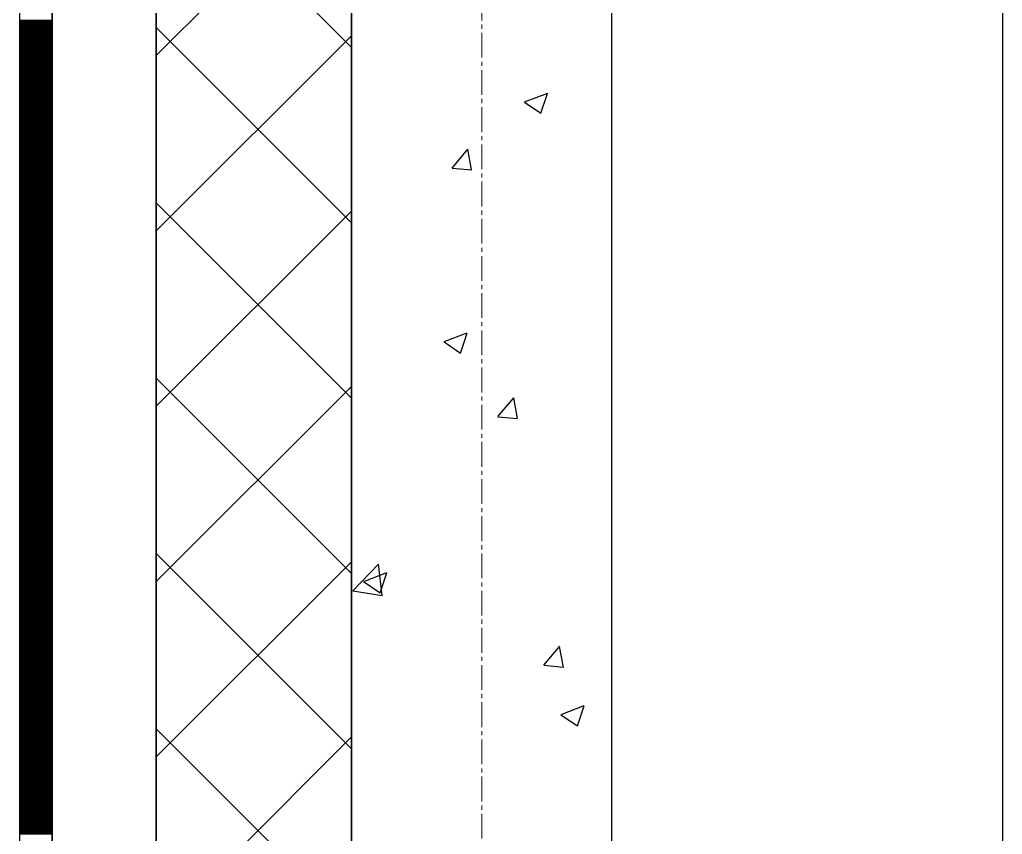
# Model space of a CAD drawing. Header units: millimetres. Extents: x -231292 to 573618, y -153144 to 564035.
# Drawn here: x 8548 to 9303, y 237993 to 238619 of the extents above; entities that cross this region are included whole.
import ezdxf

# ---------------------------------------------------------------- set-up
doc = ezdxf.new("R2010")
doc.units = ezdxf.units.MM
doc.linetypes.add('CENTER2', pattern=[28.575, 19.05, -3.175, 3.175, -3.175])
doc.layers.get('0').update_dxf_attribs({"color": 250})
for name, color, linetype, lineweight in [('АР_Стены ПЕНОблок', 250, 'Continuous', 20), ('АР_Тонкая', 250, 'Continuous', 5), ('АР_Утеплитель', 250, 'Continuous', 0), ('АР_Штриховка', 250, 'Continuous', 0), ('РД_Оси_100', 250, 'Continuous', 0)]:
    doc.layers.add(name, color=color, linetype=linetype, lineweight=lineweight)
doc.layers.add('КР_Балки-0.5', color=60, linetype='Continuous', lineweight=50, plot=False)

# ---------------------------------------------------------------- blocks, each defined once
blk = doc.blocks.new('оси_рен')
at = {"layer": 'РД_Оси_100', "color": 251, "linetype": 'CENTER2', "true_color": 0x636466}
blk.add_line((1195652.916, 135558.25), (1195652.916, 223268.25), dxfattribs=at)

msp = doc.modelspace()

# ---------------------------------------------------------------- linework, layer by layer
at = {"layer": 'АР_Стены ПЕНОблок', "color": 18, "linetype": 'Continuous', "lineweight": 25, "true_color": 0x000000}
for p, q in [((8803.243, 263866.253), (8803.243, 187666.253)), ((9003.243, 187666.253), (9003.243, 263866.253))]:
    msp.add_line(p, q, dxfattribs=at)
at = {"layer": 'АР_Тонкая', "color": 18, "linetype": 'Continuous', "lineweight": 25, "true_color": 0x000000}
for p, q in [((8548.243, 263866.253), (8548.243, 187666.253)), ((8573.243, 263866.253), (8573.243, 187666.253)), ((8573.243, 187666.253), (8573.243, 263866.253)), ((8653.243, 187666.253), (8653.243, 263866.253))]:
    msp.add_line(p, q, dxfattribs=at)
at = {"layer": 'АР_Утеплитель', "color": 18, "linetype": 'Continuous', "lineweight": 25, "true_color": 0x000000}
for p, q in [((8653.243, 263866.253), (8653.243, 187666.253)), ((8803.243, 187666.253), (8803.243, 263866.253))]:
    msp.add_line(p, q, dxfattribs=at)
at = {"layer": 'АР_Штриховка', "color": 18, "linetype": 'Continuous', "lineweight": 25, "true_color": 0x000000}
for p, q in [((8803.243, 238597.117), (8653.243, 238747.117)), ((8653.243, 238590.83), (8803.243, 238740.83)), ((8548.243, 238618.002), (8573.243, 238618.002)), ((8548.243, 238617.002), (8573.243, 238617.002)), ((8548.243, 238616.002), (8573.243, 238616.002)), ((8548.243, 238615.002), (8573.243, 238615.002)), ((8548.243, 238614.002), (8573.243, 238614.002)), ((8548.243, 238613.002), (8573.243, 238613.002)), ((8548.243, 238612.002), (8573.243, 238612.002)), ((8548.243, 238611.002), (8573.243, 238611.002)), ((8803.243, 238462.413), (8653.243, 238612.413)), ((8548.243, 238610.002), (8573.243, 238610.002)), ((8548.243, 238609.002), (8573.243, 238609.002)), ((8548.243, 238608.002), (8573.243, 238608.002)), ((8548.243, 238607.002), (8573.243, 238607.002)), ((8548.243, 238606.002), (8573.243, 238606.002)), ((8548.243, 238605.002), (8573.243, 238605.002)), ((8548.243, 238604.002), (8573.243, 238604.002)), ((8548.243, 238603.002), (8573.243, 238603.002)), ((8653.243, 238456.126), (8803.243, 238606.126)), ((8548.243, 238602.002), (8573.243, 238602.002)), ((8548.243, 238601.002), (8573.243, 238601.002)), ((8548.243, 238600.002), (8573.243, 238600.002)), ((8548.243, 238599.002), (8573.243, 238599.002)), ((8548.243, 238598.002), (8573.243, 238598.002)), ((8548.243, 238597.002), (8573.243, 238597.002)), ((8548.243, 238596.002), (8573.243, 238596.002)), ((8548.243, 238595.002), (8573.243, 238595.002)), ((8548.243, 238594.002), (8573.243, 238594.002)), ((8548.243, 238593.002), (8573.243, 238593.002)), ((8548.243, 238592.002), (8573.243, 238592.002)), ((8548.243, 238591.002), (8573.243, 238591.002)), ((8548.243, 238590.002), (8573.243, 238590.002)), ((8548.243, 238589.002), (8573.243, 238589.002)), ((8548.243, 238588.002), (8573.243, 238588.002)), ((8548.243, 238587.002), (8573.243, 238587.002)), ((8548.243, 238586.002), (8573.243, 238586.002)), ((8548.243, 238585.002), (8573.243, 238585.002)), ((8548.243, 238584.002), (8573.243, 238584.002)), ((8548.243, 238583.002), (8573.243, 238583.002)), ((8548.243, 238582.002), (8573.243, 238582.002)), ((8548.243, 238581.002), (8573.243, 238581.002)), ((8548.243, 238580.002), (8573.243, 238580.002)), ((8548.243, 238579.002), (8573.243, 238579.002)), ((8548.243, 238578.002), (8573.243, 238578.002)), ((8548.243, 238577.002), (8573.243, 238577.002)), ((8548.243, 238576.002), (8573.243, 238576.002)), ((8548.243, 238575.002), (8573.243, 238575.002)), ((8548.243, 238574.002), (8573.243, 238574.002)), ((8548.243, 238573.002), (8573.243, 238573.002)), ((8548.243, 238572.002), (8573.243, 238572.002)), ((8548.243, 238571.002), (8573.243, 238571.002)), ((8548.243, 238570.002), (8573.243, 238570.002)), ((8548.243, 238569.002), (8573.243, 238569.002)), ((8548.243, 238568.002), (8573.243, 238568.002)), ((8548.243, 238567.002), (8573.243, 238567.002)), ((8548.243, 238566.002), (8573.243, 238566.002)), ((8548.243, 238565.002), (8573.243, 238565.002)), ((8548.243, 238564.002), (8573.243, 238564.002)), ((8548.243, 238563.002), (8573.243, 238563.002)), ((8548.243, 238562.002), (8573.243, 238562.002)), ((8548.243, 238561.002), (8573.243, 238561.002)), ((8548.243, 238560.002), (8573.243, 238560.002)), ((8548.243, 238559.002), (8573.243, 238559.002)), ((8548.243, 238558.002), (8573.243, 238558.002)), ((8936.211, 238555.262), (8953.996, 238562.089)), ((8948.76, 238546.527), (8953.91, 238561.876)), ((8548.243, 238557.002), (8573.243, 238557.002)), ((8548.243, 238556.002), (8573.243, 238556.002)), ((8548.243, 238555.002), (8573.243, 238555.002)), ((8548.243, 238554.002), (8573.243, 238554.002)), ((8548.243, 238553.002), (8573.243, 238553.002)), ((8548.243, 238552.002), (8573.243, 238552.002)), ((8548.243, 238551.002), (8573.243, 238551.002)), ((8936.116, 238555.052), (8948.751, 238546.53)), ((8548.243, 238550.002), (8573.243, 238550.002)), ((8548.243, 238549.002), (8573.243, 238549.002)), ((8548.243, 238548.002), (8573.243, 238548.002)), ((8548.243, 238547.002), (8573.243, 238547.002)), ((8548.243, 238546.002), (8573.243, 238546.002)), ((8548.243, 238545.002), (8573.243, 238545.002)), ((8548.243, 238544.002), (8573.243, 238544.002)), ((8548.243, 238543.002), (8573.243, 238543.002)), ((8548.243, 238542.002), (8573.243, 238542.002)), ((8548.243, 238541.002), (8573.243, 238541.002)), ((8548.243, 238540.002), (8573.243, 238540.002)), ((8548.243, 238539.002), (8573.243, 238539.002)), ((8548.243, 238538.002), (8573.243, 238538.002)), ((8548.243, 238537.002), (8573.243, 238537.002)), ((8548.243, 238536.002), (8573.243, 238536.002)), ((8548.243, 238535.002), (8573.243, 238535.002)), ((8548.243, 238534.002), (8573.243, 238534.002)), ((8548.243, 238533.002), (8573.243, 238533.002)), ((8548.243, 238532.002), (8573.243, 238532.002)), ((8548.243, 238531.002), (8573.243, 238531.002)), ((8548.243, 238530.002), (8573.243, 238530.002)), ((8548.243, 238529.002), (8573.243, 238529.002)), ((8548.243, 238528.002), (8573.243, 238528.002)), ((8548.243, 238527.002), (8573.243, 238527.002)), ((8548.243, 238526.002), (8573.243, 238526.002)), ((8548.243, 238525.002), (8573.243, 238525.002)), ((8548.243, 238524.002), (8573.243, 238524.002)), ((8548.243, 238523.002), (8573.243, 238523.002)), ((8548.243, 238522.002), (8573.243, 238522.002)), ((8548.243, 238521.002), (8573.243, 238521.002)), ((8548.243, 238520.002), (8573.243, 238520.002)), ((8548.243, 238519.002), (8573.243, 238519.002)), ((8548.243, 238518.002), (8573.243, 238518.002)), ((8548.243, 238517.002), (8573.243, 238517.002)), ((8548.243, 238516.002), (8573.243, 238516.002)), ((8548.243, 238515.002), (8573.243, 238515.002)), ((8548.243, 238514.002), (8573.243, 238514.002)), ((8548.243, 238513.002), (8573.243, 238513.002)), ((8880.44, 238504.504), (8892.685, 238519.097)), ((8895.49, 238503.141), (8892.553, 238519.062)), ((8548.243, 238512.002), (8573.243, 238512.002)), ((8548.243, 238511.002), (8573.243, 238511.002)), ((8548.243, 238510.002), (8573.243, 238510.002)), ((8548.243, 238509.002), (8573.243, 238509.002)), ((8548.243, 238508.002), (8573.243, 238508.002)), ((8548.243, 238507.002), (8573.243, 238507.002)), ((8548.243, 238506.002), (8573.243, 238506.002)), ((8548.243, 238505.002), (8573.243, 238505.002)), ((8548.243, 238504.002), (8573.243, 238504.002)), ((8548.243, 238503.002), (8573.243, 238503.002)), ((8548.243, 238502.002), (8573.243, 238502.002)), ((8548.243, 238501.002), (8573.243, 238501.002)), ((8548.243, 238500.002), (8573.243, 238500.002)), ((8548.243, 238499.002), (8573.243, 238499.002)), ((8548.243, 238498.002), (8573.243, 238498.002)), ((8880.439, 238504.494), (8895.621, 238503.165)), ((8548.243, 238497.002), (8573.243, 238497.002)), ((8548.243, 238496.002), (8573.243, 238496.002)), ((8548.243, 238495.002), (8573.243, 238495.002)), ((8548.243, 238494.002), (8573.243, 238494.002)), ((8548.243, 238493.002), (8573.243, 238493.002)), ((8548.243, 238492.002), (8573.243, 238492.002)), ((8548.243, 238491.002), (8573.243, 238491.002)), ((8548.243, 238490.002), (8573.243, 238490.002)), ((8548.243, 238489.002), (8573.243, 238489.002)), ((8548.243, 238488.002), (8573.243, 238488.002)), ((8548.243, 238487.002), (8573.243, 238487.002)), ((8548.243, 238486.002), (8573.243, 238486.002)), ((8548.243, 238485.002), (8573.243, 238485.002)), ((8548.243, 238484.002), (8573.243, 238484.002)), ((8548.243, 238483.002), (8573.243, 238483.002)), ((8548.243, 238482.002), (8573.243, 238482.002)), ((8548.243, 238481.002), (8573.243, 238481.002)), ((8548.243, 238480.002), (8573.243, 238480.002)), ((8548.243, 238479.002), (8573.243, 238479.002)), ((8548.243, 238478.002), (8573.243, 238478.002)), ((8548.243, 238477.002), (8573.243, 238477.002)), ((8548.243, 238476.002), (8573.243, 238476.002)), ((8548.243, 238475.002), (8573.243, 238475.002)), ((8803.243, 238327.709), (8653.243, 238477.709)), ((8548.243, 238474.002), (8573.243, 238474.002)), ((8548.243, 238473.002), (8573.243, 238473.002)), ((8548.243, 238472.002), (8573.243, 238472.002)), ((8548.243, 238471.002), (8573.243, 238471.002)), ((8548.243, 238470.002), (8573.243, 238470.002)), ((8548.243, 238469.002), (8573.243, 238469.002)), ((8548.243, 238468.002), (8573.243, 238468.002)), ((8548.243, 238467.002), (8573.243, 238467.002)), ((8653.243, 238321.422), (8803.243, 238471.422)), ((8548.243, 238466.002), (8573.243, 238466.002)), ((8548.243, 238465.002), (8573.243, 238465.002)), ((8548.243, 238464.002), (8573.243, 238464.002)), ((8548.243, 238463.002), (8573.243, 238463.002)), ((8548.243, 238462.002), (8573.243, 238462.002)), ((8548.243, 238461.002), (8573.243, 238461.002)), ((8548.243, 238460.002), (8573.243, 238460.002)), ((8548.243, 238459.002), (8573.243, 238459.002)), ((8548.243, 238458.002), (8573.243, 238458.002)), ((8548.243, 238457.002), (8573.243, 238457.002)), ((8548.243, 238456.002), (8573.243, 238456.002)), ((8548.243, 238455.002), (8573.243, 238455.002)), ((8548.243, 238454.002), (8573.243, 238454.002)), ((8548.243, 238453.002), (8573.243, 238453.002)), ((8548.243, 238452.002), (8573.243, 238452.002)), ((8548.243, 238451.002), (8573.243, 238451.002)), ((8548.243, 238450.002), (8573.243, 238450.002)), ((8548.243, 238449.002), (8573.243, 238449.002)), ((8548.243, 238448.002), (8573.243, 238448.002)), ((8548.243, 238447.002), (8573.243, 238447.002)), ((8548.243, 238446.002), (8573.243, 238446.002)), ((8548.243, 238445.002), (8573.243, 238445.002)), ((8548.243, 238444.002), (8573.243, 238444.002)), ((8548.243, 238443.002), (8573.243, 238443.002)), ((8548.243, 238442.002), (8573.243, 238442.002)), ((8548.243, 238441.002), (8573.243, 238441.002)), ((8548.243, 238440.002), (8573.243, 238440.002)), ((8548.243, 238439.002), (8573.243, 238439.002)), ((8548.243, 238438.002), (8573.243, 238438.002)), ((8548.243, 238437.002), (8573.243, 238437.002)), ((8548.243, 238436.002), (8573.243, 238436.002)), ((8548.243, 238435.002), (8573.243, 238435.002)), ((8548.243, 238434.002), (8573.243, 238434.002)), ((8548.243, 238433.002), (8573.243, 238433.002)), ((8548.243, 238432.002), (8573.243, 238432.002)), ((8548.243, 238431.002), (8573.243, 238431.002)), ((8548.243, 238430.002), (8573.243, 238430.002)), ((8548.243, 238429.002), (8573.243, 238429.002)), ((8548.243, 238428.002), (8573.243, 238428.002)), ((8548.243, 238427.002), (8573.243, 238427.002)), ((8548.243, 238426.002), (8573.243, 238426.002)), ((8548.243, 238425.002), (8573.243, 238425.002)), ((8548.243, 238424.002), (8573.243, 238424.002)), ((8548.243, 238423.002), (8573.243, 238423.002)), ((8548.243, 238422.002), (8573.243, 238422.002)), ((8548.243, 238421.002), (8573.243, 238421.002)), ((8548.243, 238420.002), (8573.243, 238420.002)), ((8548.243, 238419.002), (8573.243, 238419.002)), ((8548.243, 238418.002), (8573.243, 238418.002)), ((8548.243, 238417.002), (8573.243, 238417.002)), ((8548.243, 238416.002), (8573.243, 238416.002)), ((8548.243, 238415.002), (8573.243, 238415.002)), ((8548.243, 238414.002), (8573.243, 238414.002)), ((8548.243, 238413.002), (8573.243, 238413.002)), ((8548.243, 238412.002), (8573.243, 238412.002)), ((8548.243, 238411.002), (8573.243, 238411.002)), ((8548.243, 238410.002), (8573.243, 238410.002)), ((8548.243, 238409.002), (8573.243, 238409.002)), ((8548.243, 238408.002), (8573.243, 238408.002)), ((8548.243, 238407.002), (8573.243, 238407.002)), ((8548.243, 238406.002), (8573.243, 238406.002)), ((8548.243, 238405.002), (8573.243, 238405.002)), ((8548.243, 238404.002), (8573.243, 238404.002)), ((8548.243, 238403.002), (8573.243, 238403.002)), ((8548.243, 238402.002), (8573.243, 238402.002)), ((8548.243, 238401.002), (8573.243, 238401.002)), ((8548.243, 238400.002), (8573.243, 238400.002)), ((8548.243, 238399.002), (8573.243, 238399.002)), ((8548.243, 238398.002), (8573.243, 238398.002)), ((8548.243, 238397.002), (8573.243, 238397.002)), ((8548.243, 238396.002), (8573.243, 238396.002)), ((8548.243, 238395.002), (8573.243, 238395.002)), ((8548.243, 238394.002), (8573.243, 238394.002)), ((8548.243, 238393.002), (8573.243, 238393.002)), ((8548.243, 238392.002), (8573.243, 238392.002)), ((8548.243, 238391.002), (8573.243, 238391.002)), ((8548.243, 238390.002), (8573.243, 238390.002)), ((8548.243, 238389.002), (8573.243, 238389.002)), ((8548.243, 238388.002), (8573.243, 238388.002)), ((8548.243, 238387.002), (8573.243, 238387.002)), ((8548.243, 238386.002), (8573.243, 238386.002)), ((8548.243, 238385.002), (8573.243, 238385.002)), ((8548.243, 238384.002), (8573.243, 238384.002)), ((8548.243, 238383.002), (8573.243, 238383.002)), ((8548.243, 238382.002), (8573.243, 238382.002)), ((8548.243, 238381.002), (8573.243, 238381.002)), ((8548.243, 238380.002), (8573.243, 238380.002)), ((8548.243, 238379.002), (8573.243, 238379.002)), ((8548.243, 238378.002), (8573.243, 238378.002)), ((8548.243, 238377.002), (8573.243, 238377.002)), ((8874.409, 238371.074), (8892.194, 238377.901)), ((8886.958, 238362.339), (8892.108, 238377.688)), ((8548.243, 238376.002), (8573.243, 238376.002)), ((8548.243, 238375.002), (8573.243, 238375.002)), ((8548.243, 238374.002), (8573.243, 238374.002)), ((8548.243, 238373.002), (8573.243, 238373.002)), ((8548.243, 238372.002), (8573.243, 238372.002)), ((8548.243, 238371.002), (8573.243, 238371.002)), ((8548.243, 238370.002), (8573.243, 238370.002)), ((8548.243, 238369.002), (8573.243, 238369.002)), ((8874.314, 238370.864), (8886.948, 238362.342)), ((8548.243, 238368.002), (8573.243, 238368.002)), ((8548.243, 238367.002), (8573.243, 238367.002)), ((8548.243, 238366.002), (8573.243, 238366.002)), ((8548.243, 238365.002), (8573.243, 238365.002)), ((8548.243, 238364.002), (8573.243, 238364.002)), ((8548.243, 238363.002), (8573.243, 238363.002)), ((8548.243, 238362.002), (8573.243, 238362.002)), ((8548.243, 238361.002), (8573.243, 238361.002)), ((8548.243, 238360.002), (8573.243, 238360.002)), ((8548.243, 238359.002), (8573.243, 238359.002)), ((8548.243, 238358.002), (8573.243, 238358.002)), ((8548.243, 238357.002), (8573.243, 238357.002)), ((8548.243, 238356.002), (8573.243, 238356.002)), ((8548.243, 238355.002), (8573.243, 238355.002)), ((8548.243, 238354.002), (8573.243, 238354.002)), ((8548.243, 238353.002), (8573.243, 238353.002)), ((8548.243, 238352.002), (8573.243, 238352.002)), ((8548.243, 238351.002), (8573.243, 238351.002)), ((8548.243, 238350.002), (8573.243, 238350.002)), ((8548.243, 238349.002), (8573.243, 238349.002)), ((8548.243, 238348.002), (8573.243, 238348.002)), ((8548.243, 238347.002), (8573.243, 238347.002)), ((8548.243, 238346.002), (8573.243, 238346.002)), ((8548.243, 238345.002), (8573.243, 238345.002)), ((8548.243, 238344.002), (8573.243, 238344.002)), ((8548.243, 238343.002), (8573.243, 238343.002)), ((8548.243, 238342.002), (8573.243, 238342.002)), ((8548.243, 238341.002), (8573.243, 238341.002)), ((8548.243, 238340.002), (8573.243, 238340.002)), ((8548.243, 238339.002), (8573.243, 238339.002)), ((8803.243, 238193.005), (8653.243, 238343.005)), ((8548.243, 238338.002), (8573.243, 238338.002)), ((8548.243, 238337.002), (8573.243, 238337.002)), ((8548.243, 238336.002), (8573.243, 238336.002)), ((8548.243, 238335.002), (8573.243, 238335.002)), ((8548.243, 238334.002), (8573.243, 238334.002)), ((8548.243, 238333.002), (8573.243, 238333.002)), ((8548.243, 238332.002), (8573.243, 238332.002)), ((8653.243, 238186.718), (8803.243, 238336.718)), ((8548.243, 238331.002), (8573.243, 238331.002)), ((8548.243, 238330.002), (8573.243, 238330.002)), ((8548.243, 238329.002), (8573.243, 238329.002)), ((8548.243, 238328.002), (8573.243, 238328.002)), ((8548.243, 238327.002), (8573.243, 238327.002)), ((8548.243, 238326.002), (8573.243, 238326.002)), ((8548.243, 238325.002), (8573.243, 238325.002)), ((8548.243, 238324.002), (8573.243, 238324.002)), ((8915.683, 238313.447), (8927.929, 238328.04)), ((8930.732, 238312.084), (8927.796, 238328.005)), ((8548.243, 238323.002), (8573.243, 238323.002)), ((8548.243, 238322.002), (8573.243, 238322.002)), ((8548.243, 238321.002), (8573.243, 238321.002)), ((8548.243, 238320.002), (8573.243, 238320.002)), ((8548.243, 238319.002), (8573.243, 238319.002)), ((8548.243, 238318.002), (8573.243, 238318.002)), ((8548.243, 238317.002), (8573.243, 238317.002)), ((8548.243, 238316.002), (8573.243, 238316.002)), ((8548.243, 238315.002), (8573.243, 238315.002)), ((8548.243, 238314.002), (8573.243, 238314.002)), ((8548.243, 238313.002), (8573.243, 238313.002)), ((8548.243, 238312.002), (8573.243, 238312.002)), ((8548.243, 238311.002), (8573.243, 238311.002)), ((8548.243, 238310.002), (8573.243, 238310.002)), ((8548.243, 238309.002), (8573.243, 238309.002)), ((8915.683, 238313.437), (8930.865, 238312.108)), ((8548.243, 238308.002), (8573.243, 238308.002)), ((8548.243, 238307.002), (8573.243, 238307.002)), ((8548.243, 238306.002), (8573.243, 238306.002)), ((8548.243, 238305.002), (8573.243, 238305.002)), ((8548.243, 238304.002), (8573.243, 238304.002)), ((8548.243, 238303.002), (8573.243, 238303.002)), ((8548.243, 238302.002), (8573.243, 238302.002)), ((8548.243, 238301.002), (8573.243, 238301.002)), ((8548.243, 238300.002), (8573.243, 238300.002)), ((8548.243, 238299.002), (8573.243, 238299.002)), ((8548.243, 238298.002), (8573.243, 238298.002)), ((8548.243, 238297.002), (8573.243, 238297.002)), ((8548.243, 238296.002), (8573.243, 238296.002)), ((8548.243, 238295.002), (8573.243, 238295.002)), ((8548.243, 238294.002), (8573.243, 238294.002)), ((8548.243, 238293.002), (8573.243, 238293.002)), ((8548.243, 238292.002), (8573.243, 238292.002)), ((8548.243, 238291.002), (8573.243, 238291.002)), ((8548.243, 238290.002), (8573.243, 238290.002)), ((8548.243, 238289.002), (8573.243, 238289.002)), ((8548.243, 238288.002), (8573.243, 238288.002)), ((8548.243, 238287.002), (8573.243, 238287.002)), ((8548.243, 238286.002), (8573.243, 238286.002)), ((8548.243, 238285.002), (8573.243, 238285.002)), ((8548.243, 238284.002), (8573.243, 238284.002)), ((8548.243, 238283.002), (8573.243, 238283.002)), ((8548.243, 238282.002), (8573.243, 238282.002)), ((8548.243, 238281.002), (8573.243, 238281.002)), ((8548.243, 238280.002), (8573.243, 238280.002)), ((8548.243, 238279.002), (8573.243, 238279.002)), ((8548.243, 238278.002), (8573.243, 238278.002)), ((8548.243, 238277.002), (8573.243, 238277.002)), ((8548.243, 238276.002), (8573.243, 238276.002)), ((8548.243, 238275.002), (8573.243, 238275.002)), ((8548.243, 238274.002), (8573.243, 238274.002)), ((8548.243, 238273.002), (8573.243, 238273.002)), ((8548.243, 238272.002), (8573.243, 238272.002)), ((8548.243, 238271.002), (8573.243, 238271.002)), ((8548.243, 238270.002), (8573.243, 238270.002)), ((8548.243, 238269.002), (8573.243, 238269.002)), ((8548.243, 238268.002), (8573.243, 238268.002)), ((8548.243, 238267.002), (8573.243, 238267.002)), ((8548.243, 238266.002), (8573.243, 238266.002)), ((8548.243, 238265.002), (8573.243, 238265.002)), ((8548.243, 238264.002), (8573.243, 238264.002)), ((8548.243, 238263.002), (8573.243, 238263.002)), ((8548.243, 238262.002), (8573.243, 238262.002)), ((8548.243, 238261.002), (8573.243, 238261.002)), ((8548.243, 238260.002), (8573.243, 238260.002)), ((8548.243, 238259.002), (8573.243, 238259.002)), ((8548.243, 238258.002), (8573.243, 238258.002)), ((8548.243, 238257.002), (8573.243, 238257.002)), ((8548.243, 238256.002), (8573.243, 238256.002)), ((8548.243, 238255.002), (8573.243, 238255.002)), ((8548.243, 238254.002), (8573.243, 238254.002)), ((8548.243, 238253.002), (8573.243, 238253.002)), ((8548.243, 238252.002), (8573.243, 238252.002)), ((8548.243, 238251.002), (8573.243, 238251.002)), ((8548.243, 238250.002), (8573.243, 238250.002)), ((8548.243, 238249.002), (8573.243, 238249.002)), ((8548.243, 238248.002), (8573.243, 238248.002)), ((8548.243, 238247.002), (8573.243, 238247.002)), ((8548.243, 238246.002), (8573.243, 238246.002)), ((8548.243, 238245.002), (8573.243, 238245.002)), ((8548.243, 238244.002), (8573.243, 238244.002)), ((8548.243, 238243.002), (8573.243, 238243.002)), ((8548.243, 238242.002), (8573.243, 238242.002)), ((8548.243, 238241.002), (8573.243, 238241.002)), ((8548.243, 238240.002), (8573.243, 238240.002)), ((8548.243, 238239.002), (8573.243, 238239.002)), ((8548.243, 238238.002), (8573.243, 238238.002)), ((8548.243, 238237.002), (8573.243, 238237.002)), ((8548.243, 238236.002), (8573.243, 238236.002)), ((8548.243, 238235.002), (8573.243, 238235.002)), ((8548.243, 238234.002), (8573.243, 238234.002)), ((8548.243, 238233.002), (8573.243, 238233.002)), ((8548.243, 238232.002), (8573.243, 238232.002)), ((8548.243, 238231.002), (8573.243, 238231.002)), ((8548.243, 238230.002), (8573.243, 238230.002)), ((8548.243, 238229.002), (8573.243, 238229.002)), ((8548.243, 238228.002), (8573.243, 238228.002)), ((8548.243, 238227.002), (8573.243, 238227.002)), ((8548.243, 238226.002), (8573.243, 238226.002)), ((8548.243, 238225.002), (8573.243, 238225.002)), ((8548.243, 238224.002), (8573.243, 238224.002)), ((8548.243, 238223.002), (8573.243, 238223.002)), ((8548.243, 238222.002), (8573.243, 238222.002)), ((8548.243, 238221.002), (8573.243, 238221.002)), ((8548.243, 238220.002), (8573.243, 238220.002)), ((8548.243, 238219.002), (8573.243, 238219.002)), ((8548.243, 238218.002), (8573.243, 238218.002)), ((8548.243, 238217.002), (8573.243, 238217.002)), ((8548.243, 238216.002), (8573.243, 238216.002)), ((8548.243, 238215.002), (8573.243, 238215.002)), ((8548.243, 238214.002), (8573.243, 238214.002)), ((8548.243, 238213.002), (8573.243, 238213.002)), ((8548.243, 238212.002), (8573.243, 238212.002)), ((8548.243, 238211.002), (8573.243, 238211.002)), ((8548.243, 238210.002), (8573.243, 238210.002)), ((8548.243, 238209.002), (8573.243, 238209.002)), ((8548.243, 238208.002), (8573.243, 238208.002)), ((8548.243, 238207.002), (8573.243, 238207.002)), ((8548.243, 238206.002), (8573.243, 238206.002)), ((8548.243, 238205.002), (8573.243, 238205.002)), ((8548.243, 238204.002), (8573.243, 238204.002)), ((8548.243, 238203.002), (8573.243, 238203.002)), ((8803.243, 238058.301), (8653.243, 238208.301)), ((8548.243, 238202.002), (8573.243, 238202.002)), ((8548.243, 238201.002), (8573.243, 238201.002)), ((8548.243, 238200.002), (8573.243, 238200.002)), ((8548.243, 238199.002), (8573.243, 238199.002)), ((8548.243, 238198.002), (8573.243, 238198.002)), ((8548.243, 238197.002), (8573.243, 238197.002)), ((8548.243, 238196.002), (8573.243, 238196.002)), ((8653.243, 238052.014), (8803.243, 238202.014)), ((8804.144, 238179.511), (8823.927, 238200.13)), ((8826.718, 238176.006), (8823.912, 238200.128)), ((8548.243, 238195.002), (8573.243, 238195.002)), ((8548.243, 238194.002), (8573.243, 238194.002)), ((8548.243, 238193.002), (8573.243, 238193.002)), ((8548.243, 238192.002), (8573.243, 238192.002)), ((8548.243, 238191.002), (8573.243, 238191.002)), ((8548.243, 238190.002), (8573.243, 238190.002)), ((8548.243, 238189.002), (8573.243, 238189.002)), ((8548.243, 238188.002), (8573.243, 238188.002)), ((8812.607, 238186.886), (8830.392, 238193.712)), ((8825.156, 238178.151), (8830.306, 238193.5)), ((8548.243, 238187.002), (8573.243, 238187.002)), ((8548.243, 238186.002), (8573.243, 238186.002)), ((8548.243, 238185.002), (8573.243, 238185.002)), ((8548.243, 238184.002), (8573.243, 238184.002)), ((8548.243, 238183.002), (8573.243, 238183.002)), ((8548.243, 238182.002), (8573.243, 238182.002)), ((8548.243, 238181.002), (8573.243, 238181.002)), ((8812.512, 238186.676), (8825.146, 238178.154)), ((8548.243, 238180.002), (8573.243, 238180.002)), ((8548.243, 238179.002), (8573.243, 238179.002)), ((8548.243, 238178.002), (8573.243, 238178.002)), ((8548.243, 238177.002), (8573.243, 238177.002)), ((8548.243, 238176.002), (8573.243, 238176.002)), ((8548.243, 238175.002), (8573.243, 238175.002)), ((8548.243, 238174.002), (8573.243, 238174.002)), ((8548.243, 238173.002), (8573.243, 238173.002)), ((8804.132, 238179.535), (8826.722, 238176.032)), ((8548.243, 238172.002), (8573.243, 238172.002)), ((8548.243, 238171.002), (8573.243, 238171.002)), ((8548.243, 238170.002), (8573.243, 238170.002)), ((8548.243, 238169.002), (8573.243, 238169.002)), ((8548.243, 238168.002), (8573.243, 238168.002)), ((8548.243, 238167.002), (8573.243, 238167.002)), ((8548.243, 238166.002), (8573.243, 238166.002)), ((8548.243, 238165.002), (8573.243, 238165.002)), ((8548.243, 238164.002), (8573.243, 238164.002)), ((8548.243, 238163.002), (8573.243, 238163.002)), ((8548.243, 238162.002), (8573.243, 238162.002)), ((8548.243, 238161.002), (8573.243, 238161.002)), ((8548.243, 238160.002), (8573.243, 238160.002)), ((8548.243, 238159.002), (8573.243, 238159.002)), ((8548.243, 238158.002), (8573.243, 238158.002)), ((8548.243, 238157.002), (8573.243, 238157.002)), ((8548.243, 238156.002), (8573.243, 238156.002)), ((8548.243, 238155.002), (8573.243, 238155.002)), ((8548.243, 238154.002), (8573.243, 238154.002)), ((8548.243, 238153.002), (8573.243, 238153.002)), ((8548.243, 238152.002), (8573.243, 238152.002)), ((8548.243, 238151.002), (8573.243, 238151.002)), ((8548.243, 238150.002), (8573.243, 238150.002)), ((8548.243, 238149.002), (8573.243, 238149.002)), ((8548.243, 238148.002), (8573.243, 238148.002)), ((8548.243, 238147.002), (8573.243, 238147.002)), ((8548.243, 238146.002), (8573.243, 238146.002)), ((8548.243, 238145.002), (8573.243, 238145.002)), ((8548.243, 238144.002), (8573.243, 238144.002)), ((8548.243, 238143.002), (8573.243, 238143.002)), ((8548.243, 238142.002), (8573.243, 238142.002)), ((8548.243, 238141.002), (8573.243, 238141.002)), ((8548.243, 238140.002), (8573.243, 238140.002)), ((8548.243, 238139.002), (8573.243, 238139.002)), ((8548.243, 238138.002), (8573.243, 238138.002)), ((8548.243, 238137.002), (8573.243, 238137.002)), ((8548.243, 238136.002), (8573.243, 238136.002)), ((8548.243, 238135.002), (8573.243, 238135.002)), ((8950.927, 238122.39), (8963.172, 238136.983)), ((8965.975, 238121.027), (8963.038, 238136.948)), ((8548.243, 238134.002), (8573.243, 238134.002)), ((8548.243, 238133.002), (8573.243, 238133.002)), ((8548.243, 238132.002), (8573.243, 238132.002)), ((8548.243, 238131.002), (8573.243, 238131.002)), ((8548.243, 238130.002), (8573.243, 238130.002)), ((8548.243, 238129.002), (8573.243, 238129.002)), ((8548.243, 238128.002), (8573.243, 238128.002)), ((8548.243, 238127.002), (8573.243, 238127.002)), ((8548.243, 238126.002), (8573.243, 238126.002)), ((8548.243, 238125.002), (8573.243, 238125.002)), ((8548.243, 238124.002), (8573.243, 238124.002)), ((8548.243, 238123.002), (8573.243, 238123.002)), ((8548.243, 238122.002), (8573.243, 238122.002)), ((8548.243, 238121.002), (8573.243, 238121.002)), ((8548.243, 238120.002), (8573.243, 238120.002)), ((8950.926, 238122.38), (8966.108, 238121.052)), ((8548.243, 238119.002), (8573.243, 238119.002)), ((8548.243, 238118.002), (8573.243, 238118.002)), ((8548.243, 238117.002), (8573.243, 238117.002)), ((8548.243, 238116.002), (8573.243, 238116.002)), ((8548.243, 238115.002), (8573.243, 238115.002)), ((8548.243, 238114.002), (8573.243, 238114.002)), ((8548.243, 238113.002), (8573.243, 238113.002)), ((8548.243, 238112.002), (8573.243, 238112.002)), ((8548.243, 238111.002), (8573.243, 238111.002)), ((8548.243, 238110.002), (8573.243, 238110.002)), ((8548.243, 238109.002), (8573.243, 238109.002)), ((8548.243, 238108.002), (8573.243, 238108.002)), ((8548.243, 238107.002), (8573.243, 238107.002)), ((8548.243, 238106.002), (8573.243, 238106.002)), ((8548.243, 238105.002), (8573.243, 238105.002)), ((8548.243, 238104.002), (8573.243, 238104.002)), ((8548.243, 238103.002), (8573.243, 238103.002)), ((8548.243, 238102.002), (8573.243, 238102.002)), ((8548.243, 238101.002), (8573.243, 238101.002)), ((8548.243, 238100.002), (8573.243, 238100.002)), ((8548.243, 238099.002), (8573.243, 238099.002)), ((8548.243, 238098.002), (8573.243, 238098.002)), ((8548.243, 238097.002), (8573.243, 238097.002)), ((8548.243, 238096.002), (8573.243, 238096.002)), ((8548.243, 238095.002), (8573.243, 238095.002)), ((8548.243, 238094.002), (8573.243, 238094.002)), ((8548.243, 238093.002), (8573.243, 238093.002)), ((8548.243, 238092.002), (8573.243, 238092.002)), ((8548.243, 238091.002), (8573.243, 238091.002)), ((8548.243, 238090.002), (8573.243, 238090.002)), ((8964.221, 238084.62), (8982.006, 238091.447)), ((8976.771, 238075.886), (8981.921, 238091.235)), ((8548.243, 238089.002), (8573.243, 238089.002)), ((8548.243, 238088.002), (8573.243, 238088.002)), ((8548.243, 238087.002), (8573.243, 238087.002)), ((8548.243, 238086.002), (8573.243, 238086.002)), ((8548.243, 238085.002), (8573.243, 238085.002)), ((8548.243, 238084.002), (8573.243, 238084.002)), ((8548.243, 238083.002), (8573.243, 238083.002)), ((8548.243, 238082.002), (8573.243, 238082.002)), ((8964.126, 238084.411), (8976.761, 238075.889)), ((8548.243, 238081.002), (8573.243, 238081.002)), ((8548.243, 238080.002), (8573.243, 238080.002)), ((8548.243, 238079.002), (8573.243, 238079.002)), ((8548.243, 238078.002), (8573.243, 238078.002)), ((8548.243, 238077.002), (8573.243, 238077.002)), ((8548.243, 238076.002), (8573.243, 238076.002)), ((8548.243, 238075.002), (8573.243, 238075.002)), ((8548.243, 238074.002), (8573.243, 238074.002)), ((8548.243, 238073.002), (8573.243, 238073.002)), ((8548.243, 238072.002), (8573.243, 238072.002)), ((8548.243, 238071.002), (8573.243, 238071.002)), ((8548.243, 238070.002), (8573.243, 238070.002)), ((8548.243, 238069.002), (8573.243, 238069.002)), ((8548.243, 238068.002), (8573.243, 238068.002)), ((8548.243, 238067.002), (8573.243, 238067.002)), ((8803.243, 237923.597), (8653.243, 238073.597)), ((8653.243, 237917.311), (8803.243, 238067.311)), ((8548.243, 238066.002), (8573.243, 238066.002)), ((8548.243, 238065.002), (8573.243, 238065.002)), ((8548.243, 238064.002), (8573.243, 238064.002)), ((8548.243, 238063.002), (8573.243, 238063.002)), ((8548.243, 238062.002), (8573.243, 238062.002)), ((8548.243, 238061.002), (8573.243, 238061.002)), ((8548.243, 238060.002), (8573.243, 238060.002)), ((8548.243, 238059.002), (8573.243, 238059.002)), ((8548.243, 238058.002), (8573.243, 238058.002)), ((8548.243, 238057.002), (8573.243, 238057.002)), ((8548.243, 238056.002), (8573.243, 238056.002)), ((8548.243, 238055.002), (8573.243, 238055.002)), ((8548.243, 238054.002), (8573.243, 238054.002)), ((8548.243, 238053.002), (8573.243, 238053.002)), ((8548.243, 238052.002), (8573.243, 238052.002)), ((8548.243, 238051.002), (8573.243, 238051.002)), ((8548.243, 238050.002), (8573.243, 238050.002)), ((8548.243, 238049.002), (8573.243, 238049.002)), ((8548.243, 238048.002), (8573.243, 238048.002)), ((8548.243, 238047.002), (8573.243, 238047.002)), ((8548.243, 238046.002), (8573.243, 238046.002)), ((8548.243, 238045.002), (8573.243, 238045.002)), ((8548.243, 238044.002), (8573.243, 238044.002)), ((8548.243, 238043.002), (8573.243, 238043.002)), ((8548.243, 238042.002), (8573.243, 238042.002)), ((8548.243, 238041.002), (8573.243, 238041.002)), ((8548.243, 238040.002), (8573.243, 238040.002)), ((8548.243, 238039.002), (8573.243, 238039.002)), ((8548.243, 238038.002), (8573.243, 238038.002)), ((8548.243, 238037.002), (8573.243, 238037.002)), ((8548.243, 238036.002), (8573.243, 238036.002)), ((8548.243, 238035.002), (8573.243, 238035.002)), ((8548.243, 238034.002), (8573.243, 238034.002)), ((8548.243, 238033.002), (8573.243, 238033.002)), ((8548.243, 238032.002), (8573.243, 238032.002)), ((8548.243, 238031.002), (8573.243, 238031.002)), ((8548.243, 238030.002), (8573.243, 238030.002)), ((8548.243, 238029.002), (8573.243, 238029.002)), ((8548.243, 238028.002), (8573.243, 238028.002)), ((8548.243, 238027.002), (8573.243, 238027.002)), ((8548.243, 238026.002), (8573.243, 238026.002)), ((8548.243, 238025.002), (8573.243, 238025.002)), ((8548.243, 238024.002), (8573.243, 238024.002)), ((8548.243, 238023.002), (8573.243, 238023.002)), ((8548.243, 238022.002), (8573.243, 238022.002)), ((8548.243, 238021.002), (8573.243, 238021.002)), ((8548.243, 238020.002), (8573.243, 238020.002)), ((8548.243, 238019.002), (8573.243, 238019.002)), ((8548.243, 238018.002), (8573.243, 238018.002)), ((8548.243, 238017.002), (8573.243, 238017.002)), ((8548.243, 238016.002), (8573.243, 238016.002)), ((8548.243, 238015.002), (8573.243, 238015.002)), ((8548.243, 238014.002), (8573.243, 238014.002)), ((8548.243, 238013.002), (8573.243, 238013.002)), ((8548.243, 238012.002), (8573.243, 238012.002)), ((8548.243, 238011.002), (8573.243, 238011.002)), ((8548.243, 238010.002), (8573.243, 238010.002)), ((8548.243, 238009.002), (8573.243, 238009.002)), ((8548.243, 238008.002), (8573.243, 238008.002)), ((8548.243, 238007.002), (8573.243, 238007.002)), ((8548.243, 238006.002), (8573.243, 238006.002)), ((8548.243, 238005.002), (8573.243, 238005.002)), ((8548.243, 238004.002), (8573.243, 238004.002)), ((8548.243, 238003.002), (8573.243, 238003.002)), ((8548.243, 238002.002), (8573.243, 238002.002)), ((8548.243, 238001.002), (8573.243, 238001.002)), ((8548.243, 238000.002), (8573.243, 238000.002)), ((8548.243, 237999.002), (8573.243, 237999.002)), ((8548.243, 237998.002), (8573.243, 237998.002)), ((8548.243, 237997.002), (8573.243, 237997.002)), ((8548.243, 237996.002), (8573.243, 237996.002)), ((8548.243, 237995.002), (8573.243, 237995.002)), ((8548.243, 237994.002), (8573.243, 237994.002)), ((8548.243, 237993.002), (8573.243, 237993.002))]:
    msp.add_line(p, q, dxfattribs=at)
at = {"layer": 'КР_Балки-0.5', "color": 18, "lineweight": 25, "ltscale": 200, "true_color": 0x000000}
for p, q in [((8803.244, 237366.253), (8803.244, 263866.253)), ((9303.244, 263866.253), (9303.244, 237366.253))]:
    msp.add_line(p, q, dxfattribs=at)

# ---------------------------------------------------------------- block references
at = {"rotation": 359.999868838025}
msp.add_blockref('оси_рен', (-1186750.035, 50655.808), dxfattribs=at)

doc.saveas('drawing.dxf')
